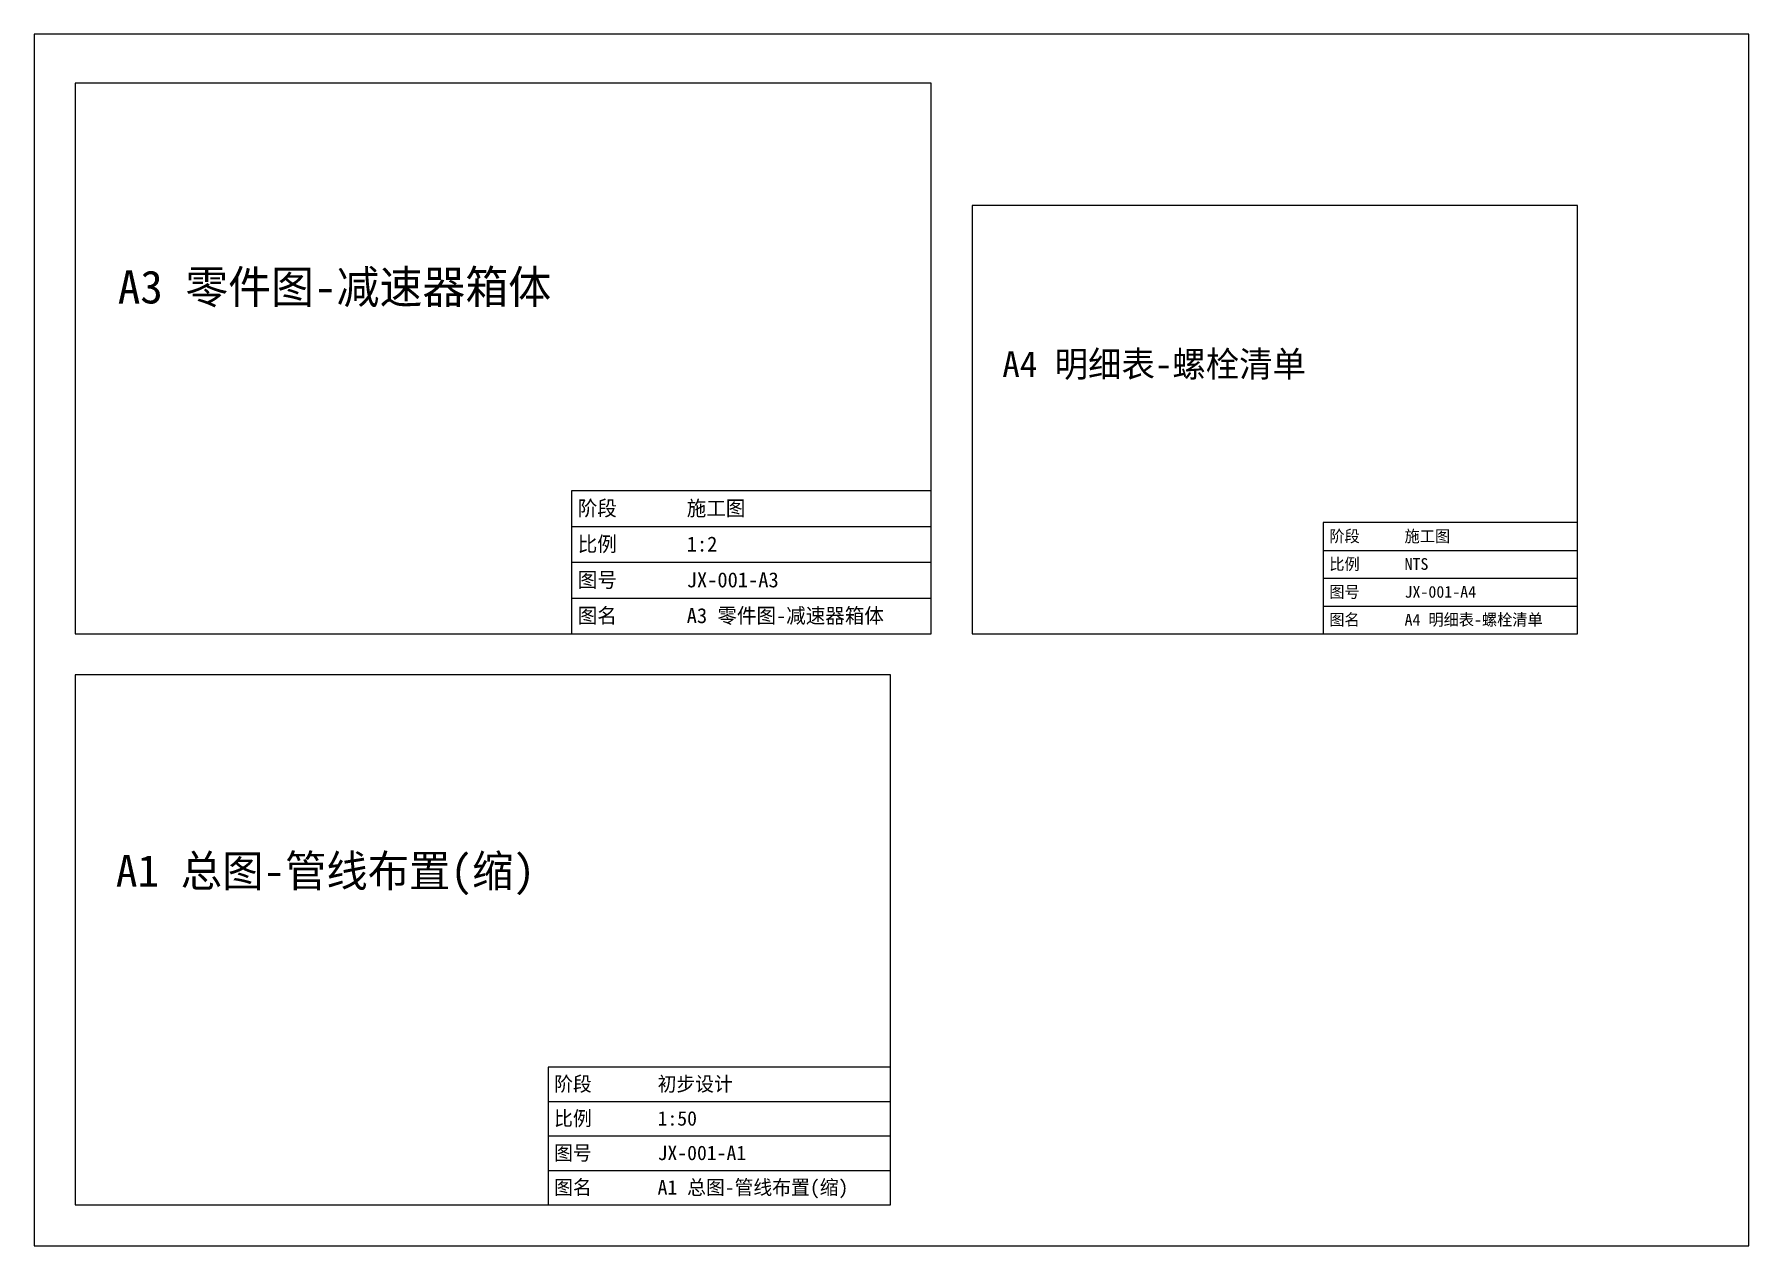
# Model space of a CAD drawing. Header units: metres. Extents: x 0 to 841, y 0 to 594.
import ezdxf

# ---------------------------------------------------------------- set-up
doc = ezdxf.new("R2010")
doc.units = ezdxf.units.M

msp = doc.modelspace()

# ---------------------------------------------------------------- linework, layer by layer
for p, q in [((263.6, 352.65), (440, 352.65)), ((632.26, 340.95), (757, 340.95)), ((263.6, 335.1), (440, 335.1)), ((632.26, 327.3), (757, 327.3)), ((263.6, 317.55), (440, 317.55)), ((632.26, 313.65), (757, 313.65)), ((252, 70.7), (420, 70.7)), ((252, 53.8), (420, 53.8)), ((252, 36.9), (420, 36.9))]:
    msp.add_line(p, q)
for points in [[(0, 0), (841, 0), (841, 594), (0, 594), (0, 0)], [(20, 300), (440, 300), (440, 570), (20, 570), (20, 300)], [(460, 300), (757, 300), (757, 510), (460, 510), (460, 300)], [(263.6, 300), (440, 300), (440, 370.2), (263.6, 370.2), (263.6, 300)], [(632.26, 300), (757, 300), (757, 354.6), (632.26, 354.6), (632.26, 300)], [(20, 20), (420, 20), (420, 280), (20, 280), (20, 20)], [(252, 20), (420, 20), (420, 87.6), (252, 87.6), (252, 20)]]:
    msp.add_lwpolyline(points, close=True)

# ---------------------------------------------------------------- texts
for s, height, p in [('A3 零件图-减速器箱体', 16.2, (41, 462)), ('A4 明细表-螺栓清单', 12.6, (474.85, 426)), ('阶段', 7.371, (266.6, 357.915)), ('施工图', 7.371, (320.048, 357.915)), ('比例', 7.371, (266.6, 340.365)), ('1:2', 7.371, (320.048, 340.365)), ('阶段', 5.733, (635.26, 345.045)), ('施工图', 5.733, (672.1768, 345.045)), ('比例', 5.733, (635.26, 331.395)), ('NTS', 5.733, (672.1768, 331.395)), ('图号', 7.371, (266.6, 322.815)), ('JX-001-A3', 7.371, (320.048, 322.815)), ('图号', 5.733, (635.26, 317.745)), ('JX-001-A4', 5.733, (672.1768, 317.745)), ('图名', 7.371, (266.6, 305.265)), ('A3 零件图-减速器箱体', 7.371, (320.048, 305.265)), ('图名', 5.733, (635.26, 304.095)), ('A4 明细表-螺栓清单', 5.733, (672.1768, 304.095)), ('A1 总图-管线布置(缩)', 15.6, (40, 176)), ('阶段', 7.098, (255, 75.77)), ('初步设计', 7.098, (305.76, 75.77)), ('比例', 7.098, (255, 58.87)), ('1:50', 7.098, (305.76, 58.87)), ('图号', 7.098, (255, 41.97)), ('JX-001-A1', 7.098, (305.76, 41.97)), ('图名', 7.098, (255, 25.07)), ('A1 总图-管线布置(缩)', 7.098, (305.76, 25.07))]:
    msp.add_text(s, height=height).set_placement(p)

doc.saveas('drawing.dxf')
